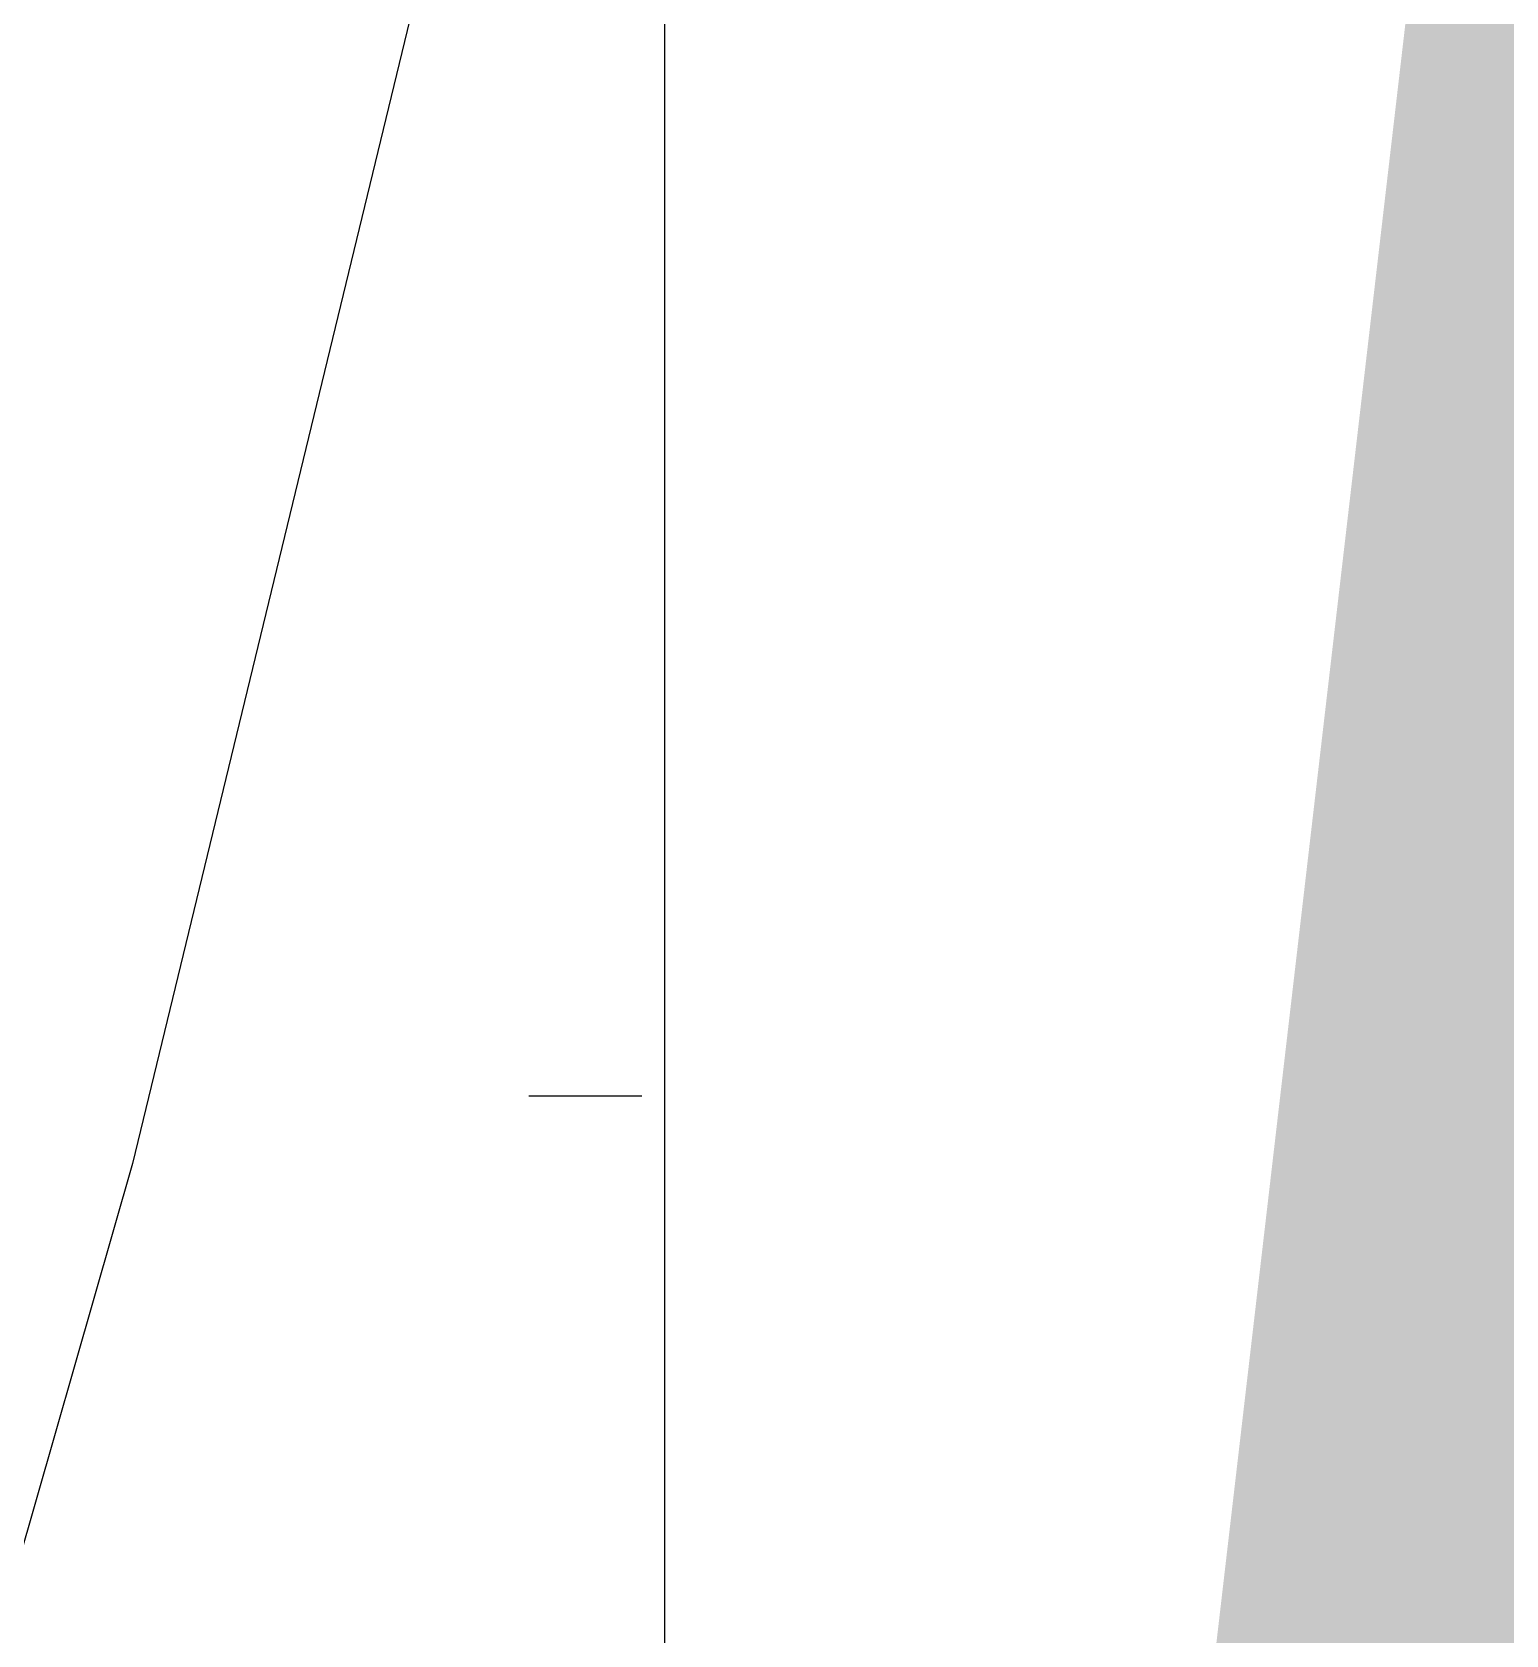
# Model space of a CAD drawing. Header units: millimetres. Extents: x -1499 to 6658, y -12483 to -6008.
# Drawn here: x 1788.068 to 1789.371, y -10961.534 to -10960.117 of the extents above; entities that cross this region are included whole.
import ezdxf

# ---------------------------------------------------------------- set-up
doc = ezdxf.new("R2010")
doc.units = ezdxf.units.MM
doc.linetypes.add('A-DOTLN01H', pattern=[0.125, 0, -0.125])
doc.linetypes.add('CONT', pattern=[2, 1, 1])
for name, color, linetype in [('CC-CUTT', 7, 'CONT'), ('CR-GRID', 56, 'A-DOTLN01H'), ('Layer', 7, 'Continuous'), ('종단지반선', 3, 'Continuous')]:
    doc.layers.add(name, color=color, linetype=linetype)

# ---------------------------------------------------------------- blocks, each defined once
blk = doc.blocks.new('TB-10')
at = {"layer": 'Layer'}
blk.add_lwpolyline([(-1, -0.8), (-1, -6), (1, -6), (1, -0.8), (-1, -0.8)], dxfattribs=at)

msp = doc.modelspace()

# ---------------------------------------------------------------- linework, layer by layer
at = {"layer": 'CC-CUTT', "const_width": 0.5, "flags": 128}
msp.add_lwpolyline([(1788.7645, -10966.7016), (1789.5762, -10959.7444)], dxfattribs=at)
at = {"layer": 'CR-GRID', "linetype": 'A-DOTLN01H', "ltscale": 10}
msp.add_line((1436.1572, -10961.0576), (6636.1572, -10961.0576), dxfattribs=at)
at = {"layer": '종단지반선', "flags": 128}
msp.add_lwpolyline([(1816.1572, -10827.9656), (1798.1572, -10928.5496), (1797.1572, -10931.5076), (1796.1572, -10934.2436), (1795.1572, -10937.4116), (1794.1572, -10941.4856), (1793.1572, -10944.7916), (1792.1572, -10948.8236), (1791.1572, -10952.1056), (1790.1572, -10955.3336), (1789.1572, -10956.9896), (1788.1572, -10961.1176), (1787.1572, -10964.6036), (1786.1572, -10968.1196), (1785.1572, -10970.8316), (1784.1572, -10973.7476), (1783.1572, -10976.2976), (1782.1572, -10978.9376), (1781.1572, -10981.9076), (1780.1572, -10982.9576), (1779.1572, -10983.6236), (1778.1572, -10984.3016), (1776.1572, -10984.9076), (1756.1572, -10992.3896)], dxfattribs=at)

# ---------------------------------------------------------------- block references
at = {"xscale": 3, "yscale": 6, "zscale": 3}
msp.add_blockref('TB-10', (1791.6272, -10950.563), dxfattribs=at)

doc.saveas('drawing.dxf')
